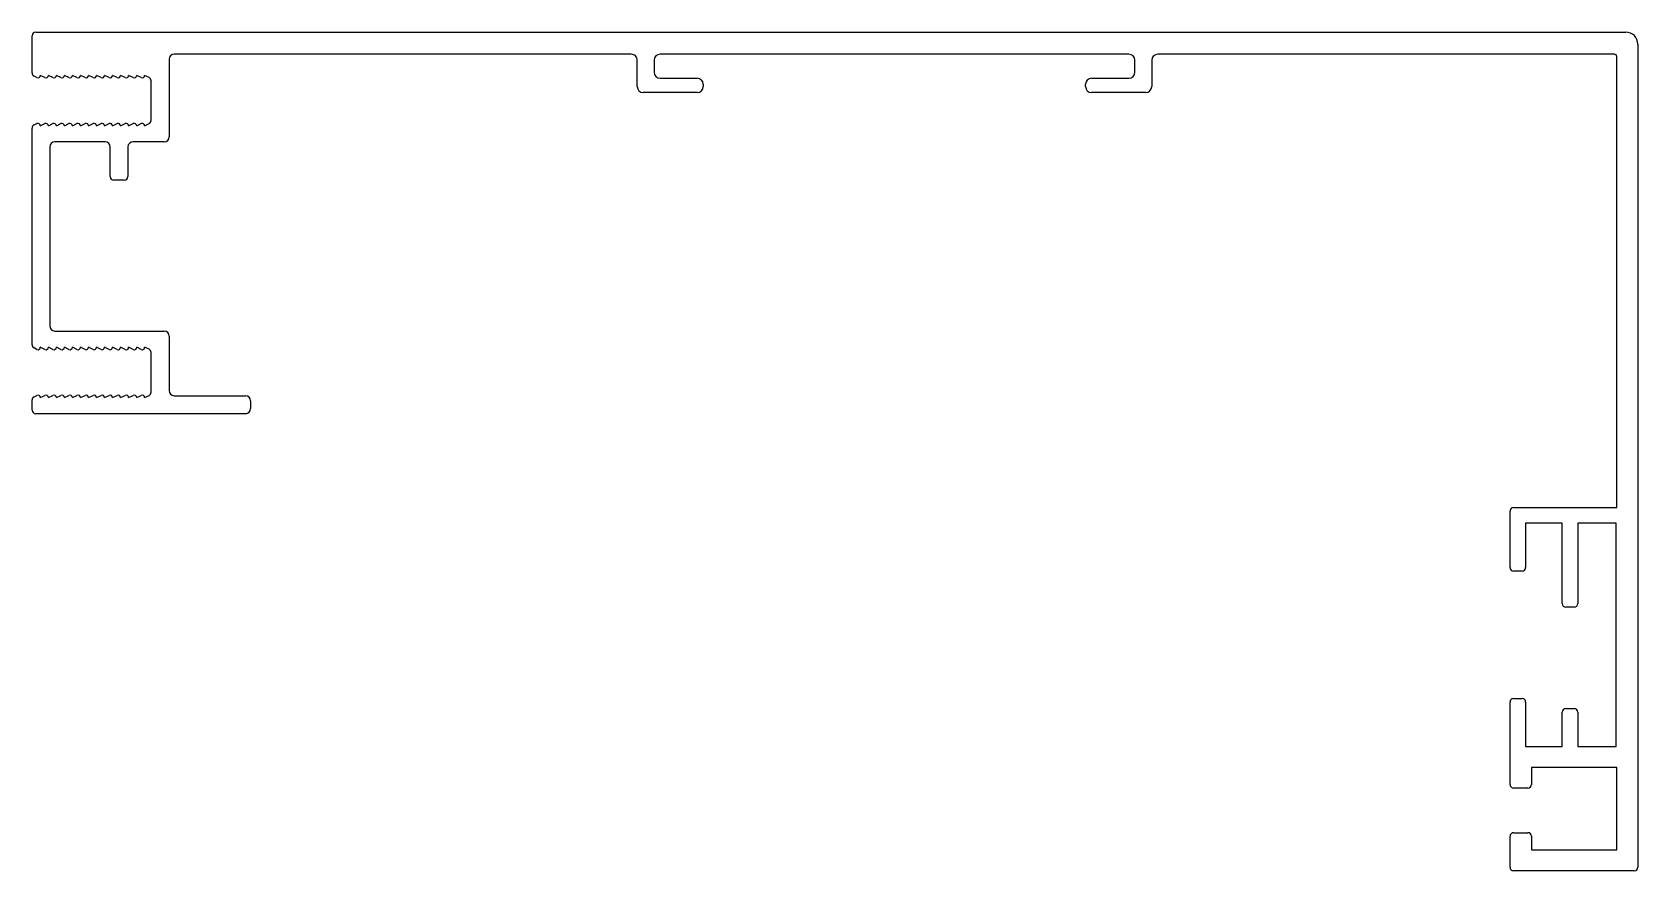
# Model space of a CAD drawing. Extents: x 4179 to 4312, y 1342 to 1411.
import ezdxf

# ---------------------------------------------------------------- set-up
doc = ezdxf.new("R2010")
doc.units = 0
doc.layers.get('0').update_dxf_attribs({"linetype": 'CONTINUOUS'})

msp = doc.modelspace()

# ---------------------------------------------------------------- linework, layer by layer
for p, q in [((4178.68, 1408.08), (4178.68, 1411.18)), ((4178.98, 1411.48), (4311.27, 1411.48)), ((4228.52, 1409.64), (4190.5, 1409.64)), ((4269.92, 1409.64), (4230.92, 1409.64)), ((4310.31, 1409.64), (4272.32, 1409.64)), ((4310.51, 1371.9), (4310.51, 1409.44)), ((4312.27, 1410.48), (4312.27, 1341.94)), ((4190.08, 1409.22), (4190.08, 1402.76)), ((4229.02, 1406.94), (4229.02, 1409.14)), ((4230.42, 1409.14), (4230.42, 1408.14)), ((4270.42, 1408.14), (4270.42, 1409.14)), ((4271.82, 1409.14), (4271.82, 1406.94)), ((4179.07, 1407.69), (4178.84, 1407.81)), ((4179.74, 1407.69), (4179.36, 1407.88)), ((4180.41, 1407.69), (4180.03, 1407.88)), ((4181.08, 1407.69), (4180.7, 1407.88)), ((4181.74, 1407.69), (4181.36, 1407.88)), ((4182.41, 1407.69), (4182.03, 1407.88)), ((4183.08, 1407.69), (4182.7, 1407.88)), ((4183.75, 1407.69), (4183.37, 1407.87)), ((4184.42, 1407.69), (4184.04, 1407.87)), ((4185.08, 1407.69), (4184.7, 1407.87)), ((4185.75, 1407.69), (4185.37, 1407.88)), ((4186.42, 1407.69), (4186.04, 1407.88)), ((4187.09, 1407.69), (4186.71, 1407.88)), ((4187.76, 1407.69), (4187.38, 1407.88)), ((4188.41, 1407.7), (4188.04, 1407.88)), ((4188.58, 1404.13), (4188.58, 1407.43)), ((4230.92, 1407.64), (4234.02, 1407.64)), ((4234.52, 1407.14), (4234.52, 1406.94)), ((4266.32, 1406.94), (4266.32, 1407.14)), ((4266.82, 1407.64), (4269.92, 1407.64)), ((4234.02, 1406.44), (4229.52, 1406.44)), ((4271.32, 1406.44), (4266.82, 1406.44)), ((4178.68, 1385.45), (4178.68, 1403.48)), ((4178.84, 1403.75), (4179.07, 1403.86)), ((4179.36, 1403.68), (4179.74, 1403.86)), ((4180.03, 1403.68), (4180.41, 1403.86)), ((4180.7, 1403.68), (4181.08, 1403.86)), ((4181.36, 1403.68), (4181.74, 1403.86)), ((4182.03, 1403.68), (4182.41, 1403.86)), ((4182.7, 1403.68), (4183.08, 1403.86)), ((4183.37, 1403.68), (4183.75, 1403.86)), ((4184.04, 1403.68), (4184.42, 1403.86)), ((4184.7, 1403.68), (4185.08, 1403.86)), ((4185.37, 1403.68), (4185.75, 1403.86)), ((4186.04, 1403.68), (4186.42, 1403.86)), ((4186.71, 1403.68), (4187.09, 1403.86)), ((4187.38, 1403.68), (4187.76, 1403.86)), ((4188.04, 1403.68), (4188.41, 1403.86)), ((4180.14, 1401.92), (4180.14, 1387.01)), ((4184.76, 1402.34), (4180.56, 1402.34)), ((4185.18, 1399.45), (4185.18, 1401.92)), ((4186.65, 1401.92), (4186.65, 1399.45)), ((4189.66, 1402.34), (4187.07, 1402.34)), ((4186.35, 1399.15), (4185.48, 1399.15)), ((4180.56, 1386.59), (4189.66, 1386.59)), ((4190.08, 1386.17), (4190.08, 1381.63)), ((4179.07, 1385.06), (4178.84, 1385.18)), ((4179.74, 1385.06), (4179.36, 1385.25)), ((4180.41, 1385.06), (4180.03, 1385.25)), ((4181.08, 1385.06), (4180.7, 1385.25)), ((4181.74, 1385.06), (4181.36, 1385.25)), ((4182.41, 1385.06), (4182.03, 1385.25)), ((4183.08, 1385.06), (4182.7, 1385.25)), ((4183.75, 1385.06), (4183.37, 1385.24)), ((4184.42, 1385.06), (4184.04, 1385.24)), ((4185.08, 1385.06), (4184.7, 1385.24)), ((4185.75, 1385.06), (4185.37, 1385.25)), ((4186.42, 1385.06), (4186.04, 1385.25)), ((4187.09, 1385.06), (4186.71, 1385.25)), ((4187.76, 1385.06), (4187.38, 1385.25)), ((4188.41, 1385.07), (4188.04, 1385.25)), ((4188.58, 1381.5), (4188.58, 1384.8)), ((4178.68, 1380.01), (4178.68, 1380.85)), ((4178.84, 1381.12), (4179.07, 1381.23)), ((4179.36, 1381.05), (4179.74, 1381.23)), ((4180.03, 1381.05), (4180.41, 1381.23)), ((4180.7, 1381.05), (4181.08, 1381.23)), ((4181.36, 1381.05), (4181.74, 1381.23)), ((4182.03, 1381.05), (4182.41, 1381.23)), ((4182.7, 1381.05), (4183.08, 1381.23)), ((4183.37, 1381.05), (4183.75, 1381.23)), ((4184.04, 1381.05), (4184.42, 1381.23)), ((4184.7, 1381.05), (4185.08, 1381.23)), ((4185.37, 1381.05), (4185.75, 1381.23)), ((4186.04, 1381.05), (4186.42, 1381.23)), ((4186.71, 1381.05), (4187.09, 1381.23)), ((4187.38, 1381.05), (4187.76, 1381.23)), ((4188.04, 1381.05), (4188.41, 1381.23)), ((4190.5, 1381.21), (4196.43, 1381.21)), ((4196.85, 1380.79), (4196.85, 1380.13)), ((4196.43, 1379.71), (4178.98, 1379.71)), ((4301.63, 1366.9), (4301.63, 1371.6)), ((4301.93, 1371.9), (4310.51, 1371.9)), ((4302.93, 1370.6), (4302.93, 1366.9)), ((4305.97, 1370.6), (4302.93, 1370.6)), ((4305.97, 1363.9), (4305.97, 1370.6)), ((4307.27, 1370.6), (4307.27, 1363.9)), ((4310.47, 1370.6), (4307.27, 1370.6)), ((4310.47, 1352), (4310.47, 1370.6)), ((4302.63, 1366.6), (4301.93, 1366.6)), ((4306.97, 1363.6), (4306.27, 1363.6)), ((4301.93, 1356), (4302.63, 1356)), ((4301.63, 1348.84), (4301.63, 1355.7)), ((4302.93, 1355.7), (4302.93, 1352)), ((4305.97, 1352), (4305.97, 1354.85)), ((4306.27, 1355.15), (4306.97, 1355.15)), ((4307.27, 1354.85), (4307.27, 1352)), ((4302.93, 1352), (4305.97, 1352)), ((4307.27, 1352), (4310.47, 1352)), ((4303.42, 1350.24), (4303.42, 1348.84)), ((4310.51, 1350.24), (4303.42, 1350.24)), ((4310.51, 1343.4), (4310.51, 1350.24)), ((4303.12, 1348.54), (4301.93, 1348.54)), ((4301.63, 1341.94), (4301.63, 1344.52)), ((4301.93, 1344.82), (4303.12, 1344.82)), ((4303.42, 1344.52), (4303.42, 1343.4)), ((4303.42, 1343.4), (4310.51, 1343.4)), ((4311.97, 1341.64), (4301.93, 1341.64))]:
    msp.add_line(p, q)
for centre, radius, start, end in [((4178.98, 1411.18), 0.3, 90, 180), ((4311.27, 1410.48), 1, 360, 90), ((4190.5, 1409.22), 0.42, 90.0006, 180), ((4228.52, 1409.14), 0.5, 0, 90.0006), ((4230.92, 1409.14), 0.5, 90, 180), ((4269.92, 1409.14), 0.5, 0, 90), ((4272.32, 1409.14), 0.5, 90.0003, 180), ((4310.31, 1409.44), 0.2, 359.999, 90.0003), ((4178.98, 1408.08), 0.3, 180, 243.1822), ((4230.92, 1408.14), 0.5, 180, 270), ((4269.92, 1408.14), 0.5, 270, 0), ((4179.16, 1407.87), 0.2, 243.1822, 1.6583), ((4179.83, 1407.87), 0.2, 244.001, 1.6579), ((4180.5, 1407.87), 0.2, 244, 1.6583), ((4181.16, 1407.87), 0.2, 244, 1.6583), ((4181.83, 1407.87), 0.2, 244, 1.6583), ((4182.5, 1407.87), 0.2, 244, 1.6583), ((4183.17, 1407.87), 0.2, 244, 0), ((4183.84, 1407.87), 0.2, 244, 0), ((4184.5, 1407.87), 0.2, 244, 0), ((4185.17, 1407.87), 0.2, 244, 1.6583), ((4185.84, 1407.87), 0.2, 244, 1.6583), ((4186.51, 1407.87), 0.2, 244, 1.6583), ((4187.18, 1407.87), 0.2, 244, 1.6583), ((4187.84, 1407.87), 0.2, 244, 1.6583), ((4188.28, 1407.43), 0.3, 0, 64), ((4229.52, 1406.94), 0.5, 180, 270), ((4234.02, 1407.14), 0.5, 0, 90), ((4234.02, 1406.94), 0.5, 270, 0), ((4266.82, 1407.14), 0.5, 90, 180), ((4266.82, 1406.94), 0.5, 180, 270), ((4271.32, 1406.94), 0.5, 270, 0), ((4188.28, 1404.13), 0.3, 296, 0), ((4178.98, 1403.48), 0.3, 116.8178, 180), ((4179.16, 1403.68), 0.2, 358.3417, 116.8178), ((4179.83, 1403.68), 0.2, 358.3421, 115.999), ((4180.5, 1403.68), 0.2, 358.3417, 116), ((4181.16, 1403.68), 0.2, 358.3417, 116), ((4181.83, 1403.68), 0.2, 358.3417, 116), ((4182.5, 1403.68), 0.2, 358.3417, 116), ((4183.17, 1403.68), 0.2, 0, 116), ((4183.84, 1403.68), 0.2, 0, 116), ((4184.5, 1403.68), 0.2, 0, 116), ((4185.17, 1403.68), 0.2, 358.3417, 116), ((4185.84, 1403.68), 0.2, 358.3417, 116), ((4186.51, 1403.68), 0.2, 358.3417, 116), ((4187.18, 1403.68), 0.2, 358.3417, 116), ((4187.84, 1403.68), 0.2, 358.3417, 116), ((4189.66, 1402.76), 0.42, 270, 0), ((4180.56, 1401.92), 0.42, 90, 180), ((4184.76, 1401.92), 0.42, 0.0016, 90), ((4187.07, 1401.92), 0.42, 90, 180), ((4185.48, 1399.45), 0.3, 180.0016, 270), ((4186.35, 1399.45), 0.3, 270, 0), ((4180.56, 1387.01), 0.42, 180, 270), ((4178.98, 1385.45), 0.3, 180, 243.1822), ((4189.66, 1386.17), 0.42, 360, 90), ((4179.16, 1385.24), 0.2, 243.1822, 1.6583), ((4179.83, 1385.24), 0.2, 244.001, 1.6579), ((4180.5, 1385.24), 0.2, 244, 1.6583), ((4181.16, 1385.24), 0.2, 244, 1.6583), ((4181.83, 1385.24), 0.2, 244, 1.6583), ((4182.5, 1385.24), 0.2, 244, 1.6583), ((4183.17, 1385.24), 0.2, 244, 0), ((4183.84, 1385.24), 0.2, 244, 0), ((4184.5, 1385.24), 0.2, 244, 0), ((4185.17, 1385.24), 0.2, 244, 1.6583), ((4185.84, 1385.24), 0.2, 244, 1.6583), ((4186.51, 1385.24), 0.2, 244, 1.6583), ((4187.18, 1385.24), 0.2, 244, 1.6583), ((4187.84, 1385.24), 0.2, 244, 1.6583), ((4188.28, 1384.8), 0.3, 0, 64), ((4188.28, 1381.5), 0.3, 296, 0), ((4190.5, 1381.63), 0.42, 180, 270), ((4178.98, 1380.85), 0.3, 116.8178, 180), ((4178.98, 1380.01), 0.3, 180, 270), ((4179.16, 1381.05), 0.2, 358.3417, 116.8178), ((4179.83, 1381.05), 0.2, 358.3421, 115.999), ((4180.5, 1381.05), 0.2, 358.3417, 116), ((4181.16, 1381.05), 0.2, 358.3417, 116), ((4181.83, 1381.05), 0.2, 358.3417, 116), ((4182.5, 1381.05), 0.2, 358.3417, 116), ((4183.17, 1381.05), 0.2, 0, 116), ((4183.84, 1381.05), 0.2, 0, 116), ((4184.5, 1381.05), 0.2, 0, 116), ((4185.17, 1381.05), 0.2, 358.3417, 116), ((4185.84, 1381.05), 0.2, 358.3417, 116), ((4186.51, 1381.05), 0.2, 358.3417, 116), ((4187.18, 1381.05), 0.2, 358.3417, 116), ((4187.84, 1381.05), 0.2, 358.3417, 116), ((4196.43, 1380.79), 0.42, 0, 90), ((4196.43, 1380.13), 0.42, 270, 0), ((4301.93, 1371.6), 0.3, 90.0008, 180), ((4301.93, 1366.9), 0.3, 180, 270), ((4302.63, 1366.9), 0.3, 270, 0), ((4306.27, 1363.9), 0.3, 180, 270), ((4306.97, 1363.9), 0.3, 270, 0), ((4301.93, 1355.7), 0.3, 90, 180), ((4302.63, 1355.7), 0.3, 360, 90), ((4306.27, 1354.85), 0.3, 90, 180.0004), ((4306.97, 1354.85), 0.3, 360, 90), ((4301.93, 1348.84), 0.3, 180, 270), ((4303.12, 1348.84), 0.3, 270, 359.9979), ((4301.93, 1344.52), 0.3, 90, 180), ((4303.12, 1344.52), 0.3, 0, 90), ((4301.93, 1341.94), 0.3, 180, 270), ((4311.97, 1341.94), 0.3, 270, 0)]:
    msp.add_arc(centre, radius, start, end)

doc.saveas('drawing.dxf')
